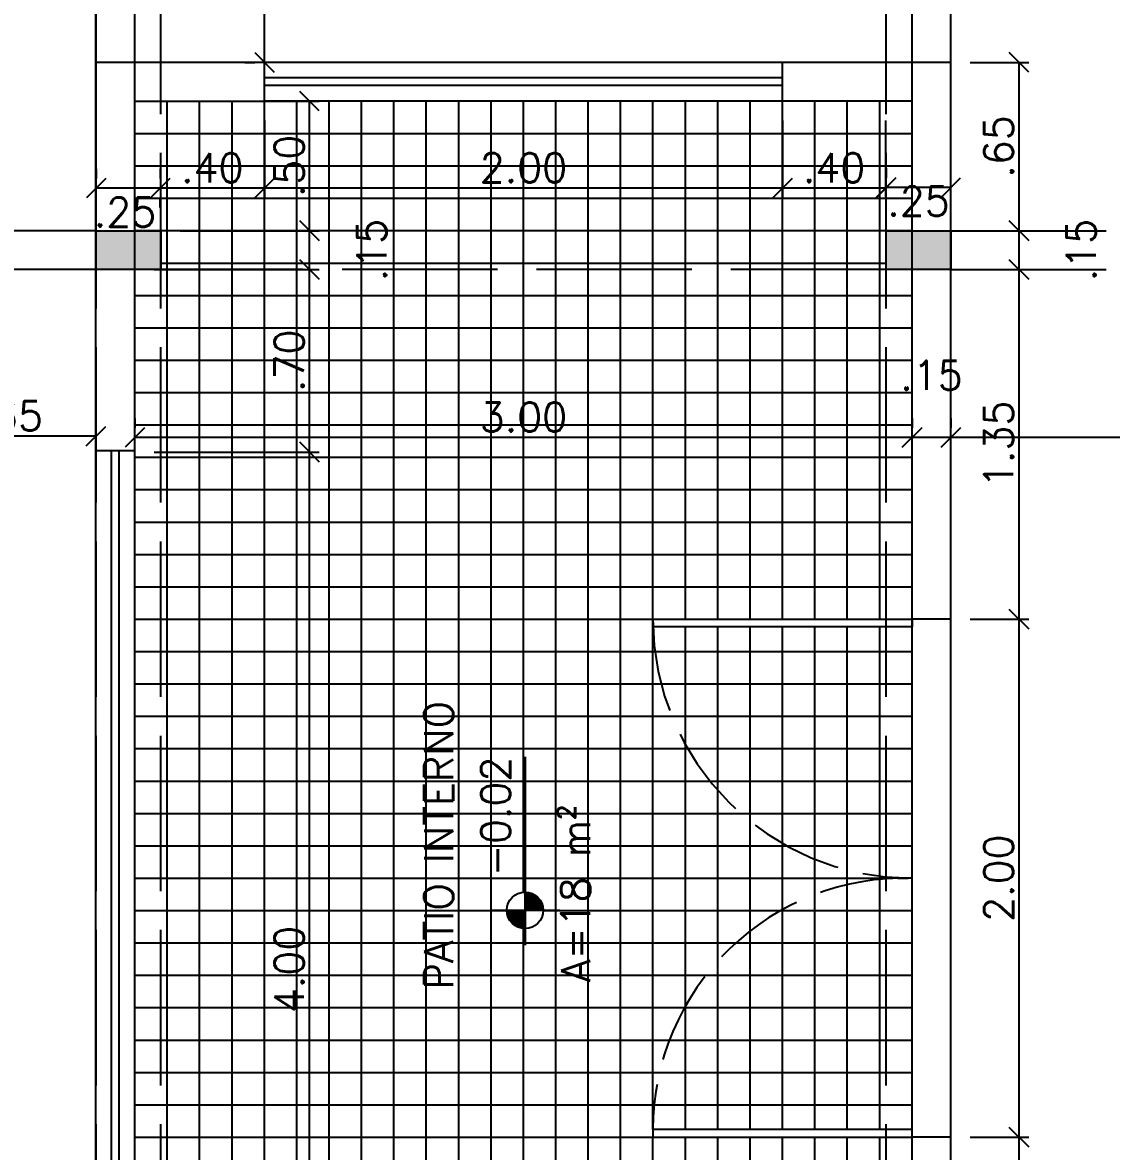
# Model space of a CAD drawing. Header units: inches. Extents: x -2 to 120, y -6 to 26.
# Drawn here: x 56.611 to 60.814, y 5.864 to 10.223 of the extents above; entities that cross this region are included whole.
import ezdxf

# ---------------------------------------------------------------- set-up
doc = ezdxf.new("R2010")
doc.units = ezdxf.units.IN
doc.header["$MEASUREMENT"] = 0
doc.linetypes.add('ACAD_ISO02W100', pattern=[15, 12, -3])
for name, color, linetype in [('Alvenaria', 4, 'Continuous'), ('ARQ-COTAS', 1, 'Continuous'), ('ARQ-NIVEL', 1, 'Continuous'), ('ARQ-TEXTO2', 2, 'Continuous'), ('ARQ-TEXTO3', 3, 'Continuous'), ('Estrutura', 6, 'Continuous'), ('Hachura', 8, 'Continuous'), ('Janela', 3, 'Continuous'), ('Peitoril', 1, 'Continuous'), ('Porta', 3, 'Continuous'), ('Projecao', 1, 'ACAD_ISO02W100'), ('Soleira', 1, 'Continuous')]:
    doc.layers.add(name, color=color, linetype=linetype)
doc.layers.get('0').off()
doc.styles.add('ROMANS', font='romans.shx')
doc.dimstyles.new('1-75', dxfattribs={"dimscale": 0.75, "dimtxt": 0.15, "dimasz": 0.1, "dimexe": 0.05, "dimexo": 0.1, "dimgap": 0.03, "dimtad": 1, "dimzin": 5, "dimdsep": 46, "dimtxsty": 'ROMANS', "dimblk": 'OBLIQUE', "dimcen": 0, "dimclrd": 256, "dimclre": 256, "dimclrt": 2, "dimadec": 0, "dimazin": 0, "dimtfac": 1, "dimtofl": 0, "dimtmove": 2, "dimatfit": 3, "dimfxl": 0.04, "dimtolj": 1, "dimtzin": 1, "dimarcsym": 0})

# ---------------------------------------------------------------- blocks, each defined once
blk = doc.blocks.new('nivel planta')
at = {"layer": 'ARQ-NIVEL', "color": 1}
for p, q in [((-0.7909, 0.174), (-0.7909, -0.1786)), ((-0.8615, 0.0617), (-0.7909, 0.0617)), ((-0.8538, 0.0695), (-0.7909, 0.0695)), ((-0.8439, 0.0773), (-0.7909, 0.0773)), ((-0.8301, 0.0851), (-0.7909, 0.0851)), ((0, 0), (-0.9695, 0)), ((-0.8843, 0.007), (-0.7909, 0.007)), ((-0.8834, 0.0148), (-0.7909, 0.0148)), ((-0.8818, 0.0226), (-0.7909, 0.0226)), ((-0.8795, 0.0304), (-0.7909, 0.0304)), ((-0.8764, 0.0382), (-0.7909, 0.0382)), ((-0.8725, 0.0461), (-0.7909, 0.0461)), ((-0.8676, 0.0539), (-0.7909, 0.0539)), ((-0.7909, -0.0008), (-0.6971, -0.0008)), ((-0.7909, -0.0086), (-0.6975, -0.0086)), ((-0.7909, -0.0164), (-0.6986, -0.0164)), ((-0.7909, -0.0243), (-0.7003, -0.0243)), ((-0.7909, -0.0321), (-0.7028, -0.0321)), ((-0.7909, -0.0399), (-0.706, -0.0399)), ((-0.7909, -0.0477), (-0.7101, -0.0477)), ((-0.7909, -0.0555), (-0.7153, -0.0555)), ((-0.7909, -0.0633), (-0.7217, -0.0633)), ((-0.7909, -0.0711), (-0.7298, -0.0711)), ((-0.7909, -0.0789), (-0.7403, -0.0789)), ((-0.7909, -0.0868), (-0.7553, -0.0868))]:
    blk.add_line(p, q, dxfattribs=at)
blk.add_circle((-0.7909, 0), 0.0937, dxfattribs=at)
blk = doc.blocks.new('_Oblique')
at = {"color": 0, "linetype": 'ByBlock', "lineweight": -2}
blk.add_line((-0.5, -0.5), (0.5, 0.5), dxfattribs=at)
blk = doc.blocks.new('*D723')
at = {"layer": 'ARQ-COTAS', "lineweight": -2, "transparency": 16777216}
for p, q in [((60.1941, 8.6959), (60.1941, 8.6584)), ((64.8941, 8.6959), (64.8941, 8.6584)), ((64.8941, 8.6209), (60.1941, 8.6209))]:
    blk.add_line(p, q, dxfattribs=at)
at = {"layer": 'DEFPOINTS', "color": 0, "transparency": 16777216}
for p in [(60.1941, 8.6209), (60.1941, 8.6209), (64.8941, 8.6209)]:
    blk.add_point(p, dxfattribs=at)
at = {"layer": 'ARQ-COTAS', "lineweight": -2, "transparency": 16777216, "xscale": 0.07500000000000001, "yscale": 0.07500000000000001, "zscale": 0.07500000000000001, "rotation": 180}
blk.add_blockref('_Oblique', (60.1941, 8.6209), dxfattribs=at)
at = {"layer": 'ARQ-COTAS', "lineweight": -2, "transparency": 16777216, "xscale": 0.07500000000000001, "yscale": 0.07500000000000001, "zscale": 0.07500000000000001}
blk.add_blockref('_Oblique', (64.8941, 8.6209), dxfattribs=at)
at = {"layer": 'ARQ-COTAS', "color": 2, "transparency": 16777216, "insert": (62.5441, 8.6997), "char_height": 0.1125, "attachment_point": 5, "style": 'ROMANS'}
blk.add_mtext('\\A1;4.70', dxfattribs=at)
blk = doc.blocks.new('*D756')
at = {"layer": 'ARQ-COTAS', "lineweight": -2, "transparency": 16777216}
for p, q in [((60.0441, 8.6959), (60.0441, 8.6584)), ((60.1941, 8.6959), (60.1941, 8.6584)), ((60.1941, 8.6209), (60.0441, 8.6209))]:
    blk.add_line(p, q, dxfattribs=at)
at = {"layer": 'DEFPOINTS', "color": 0, "transparency": 16777216}
for p in [(60.0441, 8.6209), (60.0441, 8.6209), (60.1941, 8.6209)]:
    blk.add_point(p, dxfattribs=at)
at = {"layer": 'ARQ-COTAS', "lineweight": -2, "transparency": 16777216, "xscale": 0.07500000000000001, "yscale": 0.07500000000000001, "zscale": 0.07500000000000001, "rotation": 180}
blk.add_blockref('_Oblique', (60.0441, 8.6209), dxfattribs=at)
at = {"layer": 'ARQ-COTAS', "lineweight": -2, "transparency": 16777216, "xscale": 0.07500000000000001, "yscale": 0.07500000000000001, "zscale": 0.07500000000000001}
blk.add_blockref('_Oblique', (60.1941, 8.6209), dxfattribs=at)
at = {"layer": 'ARQ-COTAS', "color": 2, "transparency": 16777216, "insert": (60.1191, 8.8609), "char_height": 0.1125, "attachment_point": 5, "style": 'ROMANS'}
blk.add_mtext('\\A1;.15', dxfattribs=at)
blk = doc.blocks.new('*D757')
at = {"layer": 'ARQ-COTAS', "lineweight": -2, "transparency": 16777216}
for p, q in [((57.0441, 8.6959), (57.0441, 8.6584)), ((60.0441, 8.6959), (60.0441, 8.6584)), ((60.0441, 8.6209), (57.0441, 8.6209))]:
    blk.add_line(p, q, dxfattribs=at)
at = {"layer": 'DEFPOINTS', "color": 0, "transparency": 16777216}
for p in [(57.0441, 8.6209), (57.0441, 8.6209), (60.0441, 8.6209)]:
    blk.add_point(p, dxfattribs=at)
at = {"layer": 'ARQ-COTAS', "lineweight": -2, "transparency": 16777216, "xscale": 0.07500000000000001, "yscale": 0.07500000000000001, "zscale": 0.07500000000000001, "rotation": 180}
blk.add_blockref('_Oblique', (57.0441, 8.6209), dxfattribs=at)
at = {"layer": 'ARQ-COTAS', "lineweight": -2, "transparency": 16777216, "xscale": 0.07500000000000001, "yscale": 0.07500000000000001, "zscale": 0.07500000000000001}
blk.add_blockref('_Oblique', (60.0441, 8.6209), dxfattribs=at)
at = {"layer": 'ARQ-COTAS', "color": 2, "transparency": 16777216, "insert": (58.5441, 8.6997), "char_height": 0.1125, "attachment_point": 5, "style": 'ROMANS'}
blk.add_mtext('\\A1;3.00', dxfattribs=at)
blk = doc.blocks.new('*D724')
at = {"layer": 'ARQ-COTAS', "lineweight": -2, "transparency": 16777216}
for p, q in [((56.2441, 8.7006), (56.2441, 8.6631)), ((56.8941, 8.7006), (56.8941, 8.6631)), ((56.8941, 8.6256), (56.2441, 8.6256))]:
    blk.add_line(p, q, dxfattribs=at)
at = {"layer": 'DEFPOINTS', "color": 0, "transparency": 16777216}
for p in [(56.2441, 8.6256), (56.2441, 8.6256), (56.8941, 8.6256)]:
    blk.add_point(p, dxfattribs=at)
at = {"layer": 'ARQ-COTAS', "lineweight": -2, "transparency": 16777216, "xscale": 0.07500000000000001, "yscale": 0.07500000000000001, "zscale": 0.07500000000000001, "rotation": 180}
blk.add_blockref('_Oblique', (56.2441, 8.6256), dxfattribs=at)
at = {"layer": 'ARQ-COTAS', "lineweight": -2, "transparency": 16777216, "xscale": 0.07500000000000001, "yscale": 0.07500000000000001, "zscale": 0.07500000000000001}
blk.add_blockref('_Oblique', (56.8941, 8.6256), dxfattribs=at)
at = {"layer": 'ARQ-COTAS', "color": 2, "transparency": 16777216, "insert": (56.5691, 8.7044), "char_height": 0.1125, "attachment_point": 5, "style": 'ROMANS'}
blk.add_mtext('\\A1;.65', dxfattribs=at)
blk = doc.blocks.new('*D758')
at = {"layer": 'ARQ-COTAS', "lineweight": -2, "transparency": 16777216}
for p, q in [((56.8945, 9.6585), (56.8945, 9.621)), ((57.1416, 9.5835), (56.8945, 9.5835)), ((57.1416, 9.5085), (57.1416, 9.546))]:
    blk.add_line(p, q, dxfattribs=at)
at = {"layer": 'DEFPOINTS', "color": 0, "transparency": 16777216}
for p in [(56.8945, 9.5835), (56.8945, 9.5835), (57.1416, 9.5835)]:
    blk.add_point(p, dxfattribs=at)
at = {"layer": 'ARQ-COTAS', "lineweight": -2, "transparency": 16777216, "xscale": 0.07500000000000001, "yscale": 0.07500000000000001, "zscale": 0.07500000000000001, "rotation": 180}
blk.add_blockref('_Oblique', (56.8945, 9.5835), dxfattribs=at)
at = {"layer": 'ARQ-COTAS', "lineweight": -2, "transparency": 16777216, "xscale": 0.07500000000000001, "yscale": 0.07500000000000001, "zscale": 0.07500000000000001}
blk.add_blockref('_Oblique', (57.1416, 9.5835), dxfattribs=at)
at = {"layer": 'ARQ-COTAS', "color": 2, "transparency": 16777216, "insert": (57.0061, 9.491), "char_height": 0.1125, "attachment_point": 5, "style": 'ROMANS'}
blk.add_mtext('\\A1;.25', dxfattribs=at)
blk = doc.blocks.new('*D759')
at = {"layer": 'ARQ-COTAS', "lineweight": -2, "transparency": 16777216}
for p, q in [((57.5441, 9.8444), (57.5441, 9.546)), ((57.1416, 9.6585), (57.1416, 9.621)), ((57.5441, 9.5835), (57.1416, 9.5835))]:
    blk.add_line(p, q, dxfattribs=at)
at = {"layer": 'DEFPOINTS', "color": 0, "transparency": 16777216}
for p in [(57.5441, 9.9194), (57.1416, 9.5835), (57.1416, 9.5835)]:
    blk.add_point(p, dxfattribs=at)
at = {"layer": 'ARQ-COTAS', "lineweight": -2, "transparency": 16777216, "xscale": 0.07500000000000001, "yscale": 0.07500000000000001, "zscale": 0.07500000000000001, "rotation": 180}
blk.add_blockref('_Oblique', (57.1416, 9.5835), dxfattribs=at)
at = {"layer": 'ARQ-COTAS', "lineweight": -2, "transparency": 16777216, "xscale": 0.07500000000000001, "yscale": 0.07500000000000001, "zscale": 0.07500000000000001}
blk.add_blockref('_Oblique', (57.5441, 9.5835), dxfattribs=at)
at = {"layer": 'ARQ-COTAS', "color": 2, "transparency": 16777216, "insert": (57.3429, 9.6623), "char_height": 0.1125, "attachment_point": 5, "style": 'ROMANS'}
blk.add_mtext('\\A1;.40', dxfattribs=at)
blk = doc.blocks.new('*D760')
at = {"layer": 'ARQ-COTAS', "lineweight": -2, "transparency": 16777216}
for p, q in [((59.5441, 9.8444), (59.5441, 9.546)), ((57.5441, 9.6585), (57.5441, 9.621)), ((59.5441, 9.5835), (57.5441, 9.5835))]:
    blk.add_line(p, q, dxfattribs=at)
at = {"layer": 'DEFPOINTS', "color": 0, "transparency": 16777216}
for p in [(59.5441, 9.9194), (57.5441, 9.5835), (57.5441, 9.5835)]:
    blk.add_point(p, dxfattribs=at)
at = {"layer": 'ARQ-COTAS', "lineweight": -2, "transparency": 16777216, "xscale": 0.07500000000000001, "yscale": 0.07500000000000001, "zscale": 0.07500000000000001, "rotation": 180}
blk.add_blockref('_Oblique', (57.5441, 9.5835), dxfattribs=at)
at = {"layer": 'ARQ-COTAS', "lineweight": -2, "transparency": 16777216, "xscale": 0.07500000000000001, "yscale": 0.07500000000000001, "zscale": 0.07500000000000001}
blk.add_blockref('_Oblique', (59.5441, 9.5835), dxfattribs=at)
at = {"layer": 'ARQ-COTAS', "color": 2, "transparency": 16777216, "insert": (58.5441, 9.6623), "char_height": 0.1125, "attachment_point": 5, "style": 'ROMANS'}
blk.add_mtext('\\A1;2.00', dxfattribs=at)
blk = doc.blocks.new('*D761')
at = {"layer": 'ARQ-COTAS', "lineweight": -2, "transparency": 16777216}
for p, q in [((59.9422, 9.8444), (59.9422, 9.546)), ((59.5441, 9.6122), (59.5441, 9.546)), ((59.9422, 9.5835), (59.5441, 9.5835))]:
    blk.add_line(p, q, dxfattribs=at)
at = {"layer": 'DEFPOINTS', "color": 0, "transparency": 16777216}
for p in [(59.9422, 9.9194), (59.5441, 9.6872), (59.5441, 9.5835)]:
    blk.add_point(p, dxfattribs=at)
at = {"layer": 'ARQ-COTAS', "lineweight": -2, "transparency": 16777216, "xscale": 0.07500000000000001, "yscale": 0.07500000000000001, "zscale": 0.07500000000000001, "rotation": 180}
blk.add_blockref('_Oblique', (59.5441, 9.5835), dxfattribs=at)
at = {"layer": 'ARQ-COTAS', "lineweight": -2, "transparency": 16777216, "xscale": 0.07500000000000001, "yscale": 0.07500000000000001, "zscale": 0.07500000000000001}
blk.add_blockref('_Oblique', (59.9422, 9.5835), dxfattribs=at)
at = {"layer": 'ARQ-COTAS', "color": 2, "transparency": 16777216, "insert": (59.7432, 9.6623), "char_height": 0.1125, "attachment_point": 5, "style": 'ROMANS'}
blk.add_mtext('\\A1;.40', dxfattribs=at)
blk = doc.blocks.new('*D762')
at = {"layer": 'ARQ-COTAS', "lineweight": -2, "transparency": 16777216}
for p, q in [((59.9441, 9.6605), (59.9441, 9.623)), ((60.1941, 9.4944), (60.1941, 9.623)), ((60.1941, 9.5855), (59.9441, 9.5855))]:
    blk.add_line(p, q, dxfattribs=at)
at = {"layer": 'DEFPOINTS', "color": 0, "transparency": 16777216}
for p in [(59.9441, 9.5855), (59.9441, 9.5855), (60.1941, 9.4194)]:
    blk.add_point(p, dxfattribs=at)
at = {"layer": 'ARQ-COTAS', "lineweight": -2, "transparency": 16777216, "xscale": 0.07500000000000001, "yscale": 0.07500000000000001, "zscale": 0.07500000000000001, "rotation": 180}
blk.add_blockref('_Oblique', (59.9441, 9.5855), dxfattribs=at)
at = {"layer": 'ARQ-COTAS', "lineweight": -2, "transparency": 16777216, "xscale": 0.07500000000000001, "yscale": 0.07500000000000001, "zscale": 0.07500000000000001}
blk.add_blockref('_Oblique', (60.1941, 9.5855), dxfattribs=at)
at = {"layer": 'ARQ-COTAS', "color": 2, "transparency": 16777216, "insert": (60.0691, 9.5333), "char_height": 0.1125, "attachment_point": 5, "style": 'ROMANS'}
blk.add_mtext('\\A1;.25', dxfattribs=at)
blk = doc.blocks.new('*D743')
at = {"layer": 'ARQ-COTAS', "lineweight": -2, "transparency": 16777216}
for p, q in [((57.4691, 10.7194), (57.5066, 10.7194)), ((57.5441, 10.0694), (57.5441, 10.7194)), ((57.4691, 10.0694), (57.5066, 10.0694))]:
    blk.add_line(p, q, dxfattribs=at)
at = {"layer": 'DEFPOINTS', "color": 0, "transparency": 16777216}
for p in [(57.5441, 10.7194), (57.5441, 10.7194), (57.5441, 10.0694)]:
    blk.add_point(p, dxfattribs=at)
at = {"layer": 'ARQ-COTAS', "lineweight": -2, "transparency": 16777216, "xscale": 0.07500000000000001, "yscale": 0.07500000000000001, "zscale": 0.07500000000000001}
for p, rotation in [((57.5441, 10.7194), 90), ((57.5441, 10.0694), 270)]:
    blk.add_blockref('_Oblique', p, dxfattribs=dict(at, rotation=rotation))
at = {"layer": 'ARQ-COTAS', "color": 2, "transparency": 16777216, "insert": (57.4654, 10.3944), "char_height": 0.1125, "attachment_point": 5, "rotation": 90, "style": 'ROMANS'}
blk.add_mtext('\\A1;.65', dxfattribs=at)
blk = doc.blocks.new('*D745')
at = {"layer": 'ARQ-COTAS', "lineweight": -2, "transparency": 16777216}
for p, q in [((60.2691, 10.0694), (60.4947, 10.0694)), ((60.4572, 9.4194), (60.4572, 10.0694)), ((60.2691, 9.4194), (60.4947, 9.4194))]:
    blk.add_line(p, q, dxfattribs=at)
at = {"layer": 'DEFPOINTS', "color": 0, "transparency": 16777216}
for p in [(60.1941, 10.0694), (60.4572, 10.0694), (60.1941, 9.4194)]:
    blk.add_point(p, dxfattribs=at)
at = {"layer": 'ARQ-COTAS', "lineweight": -2, "transparency": 16777216, "xscale": 0.07500000000000001, "yscale": 0.07500000000000001, "zscale": 0.07500000000000001}
for p, rotation in [((60.4572, 10.0694), 90), ((60.4572, 9.4194), 270)]:
    blk.add_blockref('_Oblique', p, dxfattribs=dict(at, rotation=rotation))
at = {"layer": 'ARQ-COTAS', "color": 2, "transparency": 16777216, "insert": (60.3784, 9.7444), "char_height": 0.1125, "attachment_point": 5, "rotation": 90, "style": 'ROMANS'}
blk.add_mtext('\\A1;.65', dxfattribs=at)
blk = doc.blocks.new('*D746')
at = {"layer": 'ARQ-COTAS', "lineweight": -2, "transparency": 16777216}
for p, q in [((60.2691, 9.4194), (60.4947, 9.4194)), ((60.4572, 9.2694), (60.4572, 9.4194)), ((60.2691, 9.2694), (60.4947, 9.2694))]:
    blk.add_line(p, q, dxfattribs=at)
at = {"layer": 'DEFPOINTS', "color": 0, "transparency": 16777216}
for p in [(60.1941, 9.4194), (60.4572, 9.4194), (60.1941, 9.2694)]:
    blk.add_point(p, dxfattribs=at)
at = {"layer": 'ARQ-COTAS', "lineweight": -2, "transparency": 16777216, "xscale": 0.07500000000000001, "yscale": 0.07500000000000001, "zscale": 0.07500000000000001}
for p, rotation in [((60.4572, 9.4194), 90), ((60.4572, 9.2694), 270)]:
    blk.add_blockref('_Oblique', p, dxfattribs=dict(at, rotation=rotation))
at = {"layer": 'ARQ-COTAS', "color": 2, "transparency": 16777216, "insert": (60.6972, 9.3444), "char_height": 0.1125, "attachment_point": 5, "rotation": 90, "style": 'ROMANS'}
blk.add_mtext('\\A1;.15', dxfattribs=at)
blk = doc.blocks.new('*D747')
at = {"layer": 'ARQ-COTAS', "lineweight": -2, "transparency": 16777216}
for p, q in [((60.2691, 9.2694), (60.4947, 9.2694)), ((60.4572, 7.9194), (60.4572, 9.2694)), ((60.2691, 7.9194), (60.4947, 7.9194))]:
    blk.add_line(p, q, dxfattribs=at)
at = {"layer": 'DEFPOINTS', "color": 0, "transparency": 16777216}
for p in [(60.1941, 9.2694), (60.4572, 9.2694), (60.1941, 7.9194)]:
    blk.add_point(p, dxfattribs=at)
at = {"layer": 'ARQ-COTAS', "lineweight": -2, "transparency": 16777216, "xscale": 0.07500000000000001, "yscale": 0.07500000000000001, "zscale": 0.07500000000000001}
for p, rotation in [((60.4572, 9.2694), 90), ((60.4572, 7.9194), 270)]:
    blk.add_blockref('_Oblique', p, dxfattribs=dict(at, rotation=rotation))
at = {"layer": 'ARQ-COTAS', "color": 2, "transparency": 16777216, "insert": (60.3784, 8.5944), "char_height": 0.1125, "attachment_point": 5, "rotation": 90, "style": 'ROMANS'}
blk.add_mtext('\\A1;1.35', dxfattribs=at)
blk = doc.blocks.new('*D748')
at = {"layer": 'ARQ-COTAS', "lineweight": -2, "transparency": 16777216}
for p, q in [((60.2691, 7.9194), (60.4947, 7.9194)), ((60.4572, 5.9194), (60.4572, 7.9194)), ((60.2691, 5.9194), (60.4947, 5.9194))]:
    blk.add_line(p, q, dxfattribs=at)
at = {"layer": 'DEFPOINTS', "color": 0, "transparency": 16777216}
for p in [(60.1941, 7.9194), (60.4572, 7.9194), (60.1941, 5.9194)]:
    blk.add_point(p, dxfattribs=at)
at = {"layer": 'ARQ-COTAS', "lineweight": -2, "transparency": 16777216, "xscale": 0.07500000000000001, "yscale": 0.07500000000000001, "zscale": 0.07500000000000001}
for p, rotation in [((60.4572, 7.9194), 90), ((60.4572, 5.9194), 270)]:
    blk.add_blockref('_Oblique', p, dxfattribs=dict(at, rotation=rotation))
at = {"layer": 'ARQ-COTAS', "color": 2, "transparency": 16777216, "insert": (60.3784, 6.9194), "char_height": 0.1125, "attachment_point": 5, "rotation": 90, "style": 'ROMANS'}
blk.add_mtext('\\A1;2.00', dxfattribs=at)
blk = doc.blocks.new('*D749')
at = {"layer": 'ARQ-COTAS', "lineweight": -2, "transparency": 16777216}
for p, q in [((60.2691, 5.9194), (60.4947, 5.9194)), ((60.4572, 3.9194), (60.4572, 5.9194)), ((60.2691, 3.9194), (60.4947, 3.9194))]:
    blk.add_line(p, q, dxfattribs=at)
at = {"layer": 'DEFPOINTS', "color": 0, "transparency": 16777216}
for p in [(60.1941, 5.9194), (60.4572, 5.9194), (60.1941, 3.9194)]:
    blk.add_point(p, dxfattribs=at)
at = {"layer": 'ARQ-COTAS', "lineweight": -2, "transparency": 16777216, "xscale": 0.07500000000000001, "yscale": 0.07500000000000001, "zscale": 0.07500000000000001}
for p, rotation in [((60.4572, 5.9194), 90), ((60.4572, 3.9194), 270)]:
    blk.add_blockref('_Oblique', p, dxfattribs=dict(at, rotation=rotation))
at = {"layer": 'ARQ-COTAS', "color": 2, "transparency": 16777216, "insert": (60.3784, 4.9194), "char_height": 0.1125, "attachment_point": 5, "rotation": 90, "style": 'ROMANS'}
blk.add_mtext('\\A1;2.00', dxfattribs=at)
blk = doc.blocks.new('*D782')
at = {"layer": 'ARQ-COTAS', "lineweight": -2, "transparency": 16777216}
for p, q in [((57.1191, 8.5647), (57.7562, 8.5647)), ((57.7187, 4.5694), (57.7187, 8.5647)), ((57.1191, 4.5694), (57.7562, 4.5694))]:
    blk.add_line(p, q, dxfattribs=at)
at = {"layer": 'DEFPOINTS', "color": 0, "transparency": 16777216}
for p in [(57.0441, 8.5647), (57.7187, 8.5647), (57.0441, 4.5694)]:
    blk.add_point(p, dxfattribs=at)
at = {"layer": 'ARQ-COTAS', "lineweight": -2, "transparency": 16777216, "xscale": 0.07500000000000001, "yscale": 0.07500000000000001, "zscale": 0.07500000000000001}
for p, rotation in [((57.7187, 8.5647), 90), ((57.7187, 4.5694), 270)]:
    blk.add_blockref('_Oblique', p, dxfattribs=dict(at, rotation=rotation))
at = {"layer": 'ARQ-COTAS', "color": 2, "transparency": 16777216, "insert": (57.6399, 6.567), "char_height": 0.1125, "attachment_point": 5, "rotation": 90, "style": 'ROMANS'}
blk.add_mtext('\\A1;4.00', dxfattribs=at)
blk = doc.blocks.new('*D784')
at = {"layer": 'ARQ-COTAS', "lineweight": -2, "transparency": 16777216}
for p, q in [((57.1191, 9.2694), (57.7562, 9.2694)), ((57.7187, 8.5647), (57.7187, 9.2694)), ((57.2193, 8.5647), (57.7562, 8.5647))]:
    blk.add_line(p, q, dxfattribs=at)
at = {"layer": 'DEFPOINTS', "color": 0, "transparency": 16777216}
for p in [(57.0441, 9.2694), (57.7187, 9.2694), (57.1443, 8.5647)]:
    blk.add_point(p, dxfattribs=at)
at = {"layer": 'ARQ-COTAS', "lineweight": -2, "transparency": 16777216, "xscale": 0.07500000000000001, "yscale": 0.07500000000000001, "zscale": 0.07500000000000001}
for p, rotation in [((57.7187, 9.2694), 90), ((57.7187, 8.5647), 270)]:
    blk.add_blockref('_Oblique', p, dxfattribs=dict(at, rotation=rotation))
at = {"layer": 'ARQ-COTAS', "color": 2, "transparency": 16777216, "insert": (57.6399, 8.917), "char_height": 0.1125, "attachment_point": 5, "rotation": 90, "style": 'ROMANS'}
blk.add_mtext('\\A1;.70', dxfattribs=at)
blk = doc.blocks.new('*D785')
at = {"layer": 'ARQ-COTAS', "lineweight": -2, "transparency": 16777216}
for p, q in [((57.2191, 9.4194), (57.7562, 9.4194)), ((57.7187, 9.2694), (57.7187, 9.4194)), ((57.2193, 9.2694), (57.7562, 9.2694))]:
    blk.add_line(p, q, dxfattribs=at)
at = {"layer": 'DEFPOINTS', "color": 0, "transparency": 16777216}
for p in [(57.1441, 9.4194), (57.7187, 9.4194), (57.1443, 9.2694)]:
    blk.add_point(p, dxfattribs=at)
at = {"layer": 'ARQ-COTAS', "lineweight": -2, "transparency": 16777216, "xscale": 0.07500000000000001, "yscale": 0.07500000000000001, "zscale": 0.07500000000000001}
for p, rotation in [((57.7187, 9.4194), 90), ((57.7187, 9.2694), 270)]:
    blk.add_blockref('_Oblique', p, dxfattribs=dict(at, rotation=rotation))
at = {"layer": 'ARQ-COTAS', "color": 2, "transparency": 16777216, "insert": (57.9587, 9.3444), "char_height": 0.1125, "attachment_point": 5, "rotation": 90, "style": 'ROMANS'}
blk.add_mtext('\\A1;.15', dxfattribs=at)
blk = doc.blocks.new('*D786')
at = {"layer": 'ARQ-COTAS', "lineweight": -2, "transparency": 16777216}
for p, q in [((57.1191, 9.9194), (57.7562, 9.9194)), ((57.7187, 9.4194), (57.7187, 9.9194)), ((57.2193, 9.4194), (57.7562, 9.4194))]:
    blk.add_line(p, q, dxfattribs=at)
at = {"layer": 'DEFPOINTS', "color": 0, "transparency": 16777216}
for p in [(57.0441, 9.9194), (57.7187, 9.9194), (57.1443, 9.4194)]:
    blk.add_point(p, dxfattribs=at)
at = {"layer": 'ARQ-COTAS', "lineweight": -2, "transparency": 16777216, "xscale": 0.07500000000000001, "yscale": 0.07500000000000001, "zscale": 0.07500000000000001}
for p, rotation in [((57.7187, 9.9194), 90), ((57.7187, 9.4194), 270)]:
    blk.add_blockref('_Oblique', p, dxfattribs=dict(at, rotation=rotation))
at = {"layer": 'ARQ-COTAS', "color": 2, "transparency": 16777216, "insert": (57.6399, 9.6694), "char_height": 0.1125, "attachment_point": 5, "rotation": 90, "style": 'ROMANS'}
blk.add_mtext('\\A1;.50', dxfattribs=at)

msp = doc.modelspace()

# ---------------------------------------------------------------- hatches: boundary and pattern name
at = {"layer": 'Hachura', "ltscale": 0.03}
h = msp.add_hatch(dxfattribs=at)
h.set_pattern_fill('NET', color=256, angle=90)
h.set_pattern_definition([(90, (65.04415, -1.5806), (-0.125, 8e-18), []), (180, (65.04415, -1.5806), (-2e-17, -0.125), [])])
h.paths.add_polyline_path([(61.1941, 2.9694), (60.1941, 2.9694), (60.1941, -1.3652), (61.7894, 0.2794), (63.1819, 1.715), (64.3987, 2.9694)])
h.paths.add_polyline_path([(61.6006, 1.3626), (61.6006, 1.4327), (61.5947, 1.4327), (61.5947, 1.3633), (61.6006, 1.3626, -1.008789), (61.6123, 1.5027), (61.6123, 1.4327), (61.6182, 1.4327), (61.6182, 1.502), (61.6123, 1.5027, -0.991288)], flags=16)
h.paths.add_polyline_path([(61.6592, 1.4327), (61.6592, 1.4785), (61.6533, 1.4846), (61.6533, 1.4327)], flags=0)
h.paths.add_polyline_path([(61.665, 1.4327), (61.6709, 1.4327), (61.6709, 1.4594), (61.665, 1.4707)], flags=0)
h.paths.add_polyline_path([(61.6358, 1.4327), (61.6358, 1.4964), (61.6299, 1.4988), (61.6299, 1.4327)], flags=0)
h.paths.add_polyline_path([(54.1941, 1.4194), (53.1941, 1.4194), (52.2441, 1.4194), (52.2441, -1.3806), (56.5441, -1.3806), (56.5441, -1.3306), (56.5441, -0.6306), (56.5441, 1.4194)])
h.paths.add_polyline_path([(54.1014, -0.117), (54.1014, -0.0469), (54.0955, -0.0469), (54.0955, -0.1163), (54.1014, -0.117, -1.008789), (54.1131, 0.0231), (54.1131, -0.0469), (54.119, -0.0469), (54.119, 0.0223), (54.1131, 0.0231, -0.991288)], flags=16)
h.paths.add_polyline_path([(54.1658, -0.009), (54.1658, -0.0469), (54.1717, -0.0469), (54.1717, -0.0202)], flags=0)
h.paths.add_polyline_path([(54.1483, -0.0469), (54.1483, 0.0098), (54.1424, 0.0137), (54.1424, -0.0469)], flags=0)
h.paths.add_polyline_path([(54.1541, -0.0469), (54.16, -0.0469), (54.16, -0.0011), (54.1541, 0.005)], flags=0)
h.paths.add_polyline_path([(54.1307, -0.0469), (54.1307, 0.0192), (54.1248, 0.021), (54.1248, -0.0469)], flags=0)
h.paths.add_polyline_path([(52.2441, 13.2194), (52.2441, 13.1694), (52.2441, 9.6194), (53.4941, 10.8694), (53.7041, 10.8694), (54.4041, 10.8694), (56.8941, 10.8694), (56.8941, 13.2294)])
h.paths.add_polyline_path([(52.2441, -1.3806), (52.2441, -1.5806), (56.5441, -1.5806), (56.5441, -1.3806)])
h.paths.add_polyline_path([(52.0441, 1.4194), (52.0441, -1.3306), (52.2441, -1.3306), (52.2441, 1.4194)])
h.paths.add_polyline_path([(52.0441, 13.1694), (52.0441, 9.4194), (52.2441, 9.6194), (52.2441, 13.1694)])
h.paths.add_polyline_path([(52.2441, 13.4194), (52.2441, 13.2194), (56.8941, 13.2294), (56.8941, 13.4294)])
h.paths.add_polyline_path([(57.1445, 9.2694), (57.1443, 3.9194), (57.5441, 3.9194), (59.5441, 3.9194), (59.9441, 3.9194), (59.9441, 5.9194), (59.0441, 5.9194), (59.0441, 5.9494, -0.393089), (59.9441, 6.9173), (59.9441, 6.9244, -0.376581), (59.0446, 7.8894), (59.0441, 7.8894), (59.0441, 7.9194), (59.9441, 7.9194), (59.9441, 9.2694)])
h.paths.add_polyline_path([(58.5569, 6.8653), (58.5569, 6.7952), (58.5627, 6.7952), (58.5627, 6.8645), (58.5569, 6.8653, -0.991288), (58.5451, 6.7251), (58.5451, 6.7952), (58.5393, 6.7952), (58.5393, 6.7258), (58.5451, 6.7251, -1.008789)], flags=16)
h.paths.add_polyline_path([(59.0441, 5.9494), (59.9441, 5.9494), (59.9441, 6.9173, 0.393089)], flags=17)
h.paths.add_polyline_path([(59.0446, 7.8894, 0.376581), (59.9441, 6.9244), (59.9441, 7.8894)], flags=17)
h.paths.add_polyline_path([(59.9441, 7.8894), (59.9441, 6.9244, 0.017544), (60.0142, 6.9198, -0.007728), (60.0441, 6.9194), (60.0441, 7.8894)])
h.paths.add_polyline_path([(59.9441, 6.9173), (59.9441, 5.9494), (60.0441, 5.9494), (60.0441, 6.9194, -0.0075), (60.0142, 6.9198, 0.018053)])
h.paths.add_polyline_path([(59.9441, 5.9194), (59.9441, 3.9194), (60.0441, 3.9194), (60.0441, 5.9194)])
h.paths.add_polyline_path([(59.9441, 9.2694), (59.9441, 7.9194), (60.0441, 7.9194), (60.0441, 9.2694)])
h.paths.add_polyline_path([(57.0441, 9.2694), (57.0441, 8.5694), (57.0441, 4.5694), (57.0441, 3.9194), (57.1443, 3.9194), (57.1445, 9.2694)])
h.paths.add_polyline_path([(57.1445, 9.4194), (57.1445, 9.2694), (59.9441, 9.2694), (59.9441, 9.4194)])
h.paths.add_polyline_path([(57.5441, 9.9194), (57.1445, 9.9194), (57.1445, 9.4194), (59.9441, 9.4194), (59.9441, 9.9194), (59.5441, 9.9194)])
h.paths.add_polyline_path([(57.0441, 9.9194), (57.0441, 9.4194), (57.1445, 9.4194), (57.1445, 9.9194)])
h.paths.add_polyline_path([(59.9441, 9.9194), (59.9441, 9.4194), (60.0441, 9.4194), (60.0441, 9.9194)])
h.paths.add_polyline_path([(61.5769, 1.5213), (61.5769, 2.0543), (61.4081, 2.0543), (61.4081, 1.5213)], flags=24)
h.paths.add_polyline_path([(61.3992, 1.2848), (61.3992, 2.0321), (61.2304, 2.0321), (61.2304, 1.2848)], flags=24)
h.paths.add_polyline_path([(53.8857, 1.2506), (53.5026, 1.2506), (53.5026, 1.0818), (53.8857, 1.0818)], flags=24)
h.paths.add_polyline_path([(52.8857, 1.2506), (52.5026, 1.2506), (52.5026, 1.0818), (52.8857, 1.0818)], flags=24)
h.paths.add_polyline_path([(56.3848, 0.1948), (56.3848, 0.594), (56.2161, 0.594), (56.2161, 0.1948)], flags=24)
h.paths.add_polyline_path([(55.4125, 1.2018), (55.1258, 1.2018), (55.1258, 1.0331), (55.4125, 1.0331)], flags=24)
h.paths.add_polyline_path([(54.8857, 1.2506), (54.5026, 1.2506), (54.5026, 1.0818), (54.8857, 1.0818)], flags=24)
h.paths.add_polyline_path([(56.1357, 1.2506), (55.7526, 1.2506), (55.7526, 1.0818), (56.1357, 1.0818)], flags=24)
h.paths.add_polyline_path([(56.3848, -1.1239), (56.3848, -0.8373), (56.2161, -0.8373), (56.2161, -1.1239)], flags=24)
h.paths.add_polyline_path([(56.3361, -1.5989), (56.3361, -1.3123), (56.1673, -1.3123), (56.1673, -1.5989)], flags=9)
h.paths.add_polyline_path([(54.0776, 0.0416), (54.0776, 0.5747), (53.9089, 0.5747), (53.9089, 0.0416)], flags=24)
h.paths.add_polyline_path([(53.8166, -0.166), (53.8166, 0.6081), (53.6479, 0.6081), (53.6479, -0.166)], flags=24)
h.paths.add_polyline_path([(55.846, 11.0527), (55.4523, 11.0527), (55.4523, 10.8839), (55.846, 10.8839)], flags=24)
h.paths.add_polyline_path([(54.1975, 11.0527), (53.9108, 11.0527), (53.9108, 10.8839), (54.1975, 10.8839)], flags=24)
h.paths.add_polyline_path([(53.7264, 11.0378), (53.4719, 11.0378), (53.4719, 10.869), (53.7264, 10.869)], flags=24)
h.paths.add_polyline_path([(56.4798, 11.8493), (56.4798, 12.2484), (56.311, 12.2484), (56.311, 11.8493)], flags=24)
h.paths.add_polyline_path([(56.4351, 13.1852), (56.4351, 13.4718), (56.2664, 13.4718), (56.2664, 13.1852)], flags=9)
h.paths.add_polyline_path([(55.0088, 11.7433), (55.0088, 12.5174), (54.8401, 12.5174), (54.8401, 11.7433)], flags=24)
h.paths.add_polyline_path([(52.2625, 1.2018), (51.9758, 1.2018), (51.9758, 1.0331), (52.2625, 1.0331)], flags=9)
h.paths.add_polyline_path([(58.7437, 8.6266), (58.3446, 8.6266), (58.3446, 8.4578), (58.7437, 8.4578)], flags=24)
h.paths.add_polyline_path([(58.7437, 4.2473), (58.3446, 4.2473), (58.3446, 4.0786), (58.7437, 4.0786)], flags=24)
h.paths.add_polyline_path([(57.4875, 4.2473), (57.2008, 4.2473), (57.2008, 4.0786), (57.4875, 4.0786)], flags=24)
h.paths.add_polyline_path([(59.8875, 4.2473), (59.6008, 4.2473), (59.6008, 4.0786), (59.8875, 4.0786)], flags=24)
h.paths.add_polyline_path([(57.7243, 6.3675), (57.7243, 6.7666), (57.5555, 6.7666), (57.5555, 6.3675)], flags=24)
h.paths.add_polyline_path([(57.7243, 4.1011), (57.7243, 4.3877), (57.5555, 4.3877), (57.5555, 4.1011)], flags=24)
h.paths.add_polyline_path([(57.7243, 8.7737), (57.7243, 9.0603), (57.5555, 9.0603), (57.5555, 8.7737)], flags=24)
h.paths.add_polyline_path([(58.043, 9.2011), (58.043, 9.4877), (57.8743, 9.4877), (57.8743, 9.2011)], flags=9)
h.paths.add_polyline_path([(58.5214, 6.8838), (58.5214, 7.4168), (58.3527, 7.4168), (58.3527, 6.8838)], flags=24)
h.paths.add_polyline_path([(58.3016, 6.4053), (58.3016, 7.6883), (58.1328, 7.6883), (58.1328, 6.4053)], flags=24)
h.paths.add_polyline_path([(60.2125, 4.2376), (59.9258, 4.2376), (59.9258, 4.0689), (60.2125, 4.0689)], flags=9)
h.paths.add_polyline_path([(60.2625, 8.4653), (59.9758, 8.4653), (59.9758, 8.2966), (60.2625, 8.2966)], flags=9)
h.paths.add_polyline_path([(57.1625, 4.2217), (56.8758, 4.2217), (56.8758, 4.0529), (57.1625, 4.0529)], flags=9)
h.paths.add_polyline_path([(57.4862, 9.5892), (57.1996, 9.5892), (57.1996, 9.4204), (57.4862, 9.4204)], flags=24)
h.paths.add_polyline_path([(58.7437, 9.5892), (58.3446, 9.5892), (58.3446, 9.4204), (58.7437, 9.4204)], flags=24)
h.paths.add_polyline_path([(59.8865, 9.5892), (59.5999, 9.5892), (59.5999, 9.4204), (59.8865, 9.4204)], flags=24)
h.paths.add_polyline_path([(57.7243, 9.5261), (57.7243, 9.8127), (57.5555, 9.8127), (57.5555, 9.5261)], flags=24)
h.paths.add_polyline_path([(57.1494, 9.5754), (56.8628, 9.5754), (56.8628, 9.4066), (57.1494, 9.4066)], flags=9)
h.paths.add_polyline_path([(60.2125, 9.6177), (59.9258, 9.6177), (59.9258, 9.4489), (60.2125, 9.4489)], flags=9)
h = msp.add_hatch(dxfattribs=at)
h.set_pattern_fill('AR-CONC', color=256, scale=0.01, angle=90)
h.set_pattern_definition([(140, (65.04415, -1.5806), (0.00627521, 0.07172602), [0.0075, -0.0825]), (85, (65.04415, -1.5806), (-0.0752192, -0.01387513), [0.006, -0.066]), (190.45144, (65.04467, -1.574625), (-0.068944, 0.05785088), [0.00637402, -0.0701142]), (136.1842, (65.02415, -1.5806), (0.01655193, 0.10672413), [0.01125, -0.12375]), (186.63564, (65.02553, -1.57171), (-0.09741186, 0.0934662), [0.00956103, -0.1051714]), (81.18416, (65.02415, -1.5806), (-0.09741186, 0.0934662), [0.009, -0.099]), (111, (65.02915, -1.5706), (0.04026189, 0.0596907), [0.0075, -0.0825]), (56, (65.02915, -1.5706), (-0.072515, 0.02433153), [0.006, -0.066]), (161.45144, (65.0325, -1.56563), (-0.03225312, 0.08402224), [0.00637402, -0.0701142]), (127.5, (65.044147, -1.580602), (-0.033289385, 0.001215986), [0, -0.0652, 0, -0.067, 0, -0.06625]), (97.5, (65.044147, -1.580602), (-0.03944117, 0.026306954), [0, -0.0382, 0, -0.0637, 0, -0.02525]), (57.5, (65.044147, -1.602902), (0.002255487, 0.053382244), [0, -0.025, 0, -0.078, 0, -0.1035]), (47.5, (65.044147, -1.6129), (-0.0100105, 0.05831862), [0, -0.0325, 0, -0.0518, 0, -0.0735])])
h.paths.add_polyline_path([(59.9441, -1.3806), (59.9441, -1.5806), (60.1941, -1.5806), (60.1941, -1.3806)])
h.paths.add_polyline_path([(57.1441, -1.5806), (57.1441, -1.3806), (56.8941, -1.3806), (56.8941, -1.5806)])
h.paths.add_polyline_path([(56.8943, 3.9194), (56.8943, 3.7694), (57.1441, 3.7694), (57.1441, 3.9194)])
h.paths.add_polyline_path([(59.9441, 3.9194), (59.9441, 3.7694), (60.1941, 3.7694), (60.1941, 3.9194)])
h.paths.add_polyline_path([(59.9441, 9.4194), (59.9441, 9.2694), (60.1941, 9.2694), (60.1941, 9.4194)])
h.paths.add_polyline_path([(56.8945, 9.4194), (56.8945, 9.2694), (57.1441, 9.2694), (57.1441, 9.4194)])
h.paths.add_polyline_path([(52.2441, -1.3306), (52.0441, -1.3306), (52.0441, -1.5806), (52.2441, -1.5806)])
h.paths.add_polyline_path([(52.0441, 3.9694), (52.0441, 3.7194), (52.2441, 3.7194), (52.2441, 3.9694)])
h.paths.add_polyline_path([(52.0441, 9.1694), (52.2441, 9.1694), (52.2441, 9.4194), (52.0441, 9.4194)])
h.paths.add_polyline_path([(52.0441, 13.1694), (52.2441, 13.1694), (52.2441, 13.4194), (52.0441, 13.4194)])
h.paths.add_polyline_path([(59.9441, 13.2294), (60.1941, 13.2294), (60.1941, 13.4294), (59.9441, 13.4294)])
h.paths.add_polyline_path([(64.8441, 13.4294), (64.8441, 13.1794), (65.0441, 13.1794), (65.0441, 13.4294)])
h.paths.add_polyline_path([(64.8441, 9.4794), (64.8441, 9.2294), (65.0441, 9.2294), (65.0441, 9.4794)])
h.paths.add_polyline_path([(64.8441, 3.9694), (64.8441, 3.7194), (65.0441, 3.7194), (65.0441, 3.9694)])
h.paths.add_polyline_path([(64.8441, -1.3306), (64.8441, -1.5806), (65.0441, -1.5806), (65.0441, -1.3306)])
h.paths.add_polyline_path([(58.5214, 12.0944), (58.5214, 12.6274), (58.3527, 12.6274), (58.3527, 12.0944)], flags=9)
h.paths.add_polyline_path([(58.3565, 11.9418), (58.3565, 12.5231), (58.1877, 12.5231), (58.1877, 11.9418)], flags=9)

# ---------------------------------------------------------------- linework, layer by layer
at = {"layer": 'Alvenaria', "ltscale": 0.03}
for p, q in [((56.8941, 6.5694), (56.8941, 14.4194)), ((57.0441, 6.5694), (57.0441, 14.4194)), ((60.0441, 7.4278), (60.0441, 14.4194)), ((60.1941, 7.6091), (60.1941, 14.4194))]:
    msp.add_line(p, q, dxfattribs=at)
at = {"layer": 'Alvenaria'}
for p, q in [((57.5441, 10.0694), (56.8941, 10.0694)), ((56.8941, 10.0694), (56.8941, 9.4194)), ((57.5441, 9.9194), (57.5441, 10.0694)), ((60.1941, 10.0694), (59.5441, 10.0694)), ((59.5441, 9.9194), (59.5441, 10.0694)), ((60.1941, 9.4194), (60.1941, 10.0694)), ((57.0441, 9.4194), (57.0441, 9.9194)), ((57.0441, 9.9194), (57.5441, 9.9194)), ((60.0441, 9.9194), (59.5441, 9.9194)), ((60.0441, 9.4194), (60.0441, 9.9194)), ((56.8941, 8.5694), (56.8941, 9.2694)), ((57.0441, 8.5694), (57.0441, 9.2694)), ((60.0441, 7.9194), (60.0441, 9.2694)), ((60.1941, 7.9194), (60.1941, 9.2694)), ((57.0441, 8.5694), (56.8941, 8.5694)), ((60.1941, 7.9194), (60.0441, 7.9194)), ((60.0441, 3.9194), (60.0441, 5.9194)), ((60.1941, 5.9194), (60.0441, 5.9194)), ((60.1941, 3.9194), (60.1941, 5.9194))]:
    msp.add_line(p, q, dxfattribs=at)
at = {"layer": 'Estrutura'}
for p, q in [((56.8941, 9.4194), (57.1441, 9.4194)), ((56.8941, 9.2694), (56.8941, 9.4194)), ((57.1441, 9.4194), (57.1441, 9.2694)), ((59.9441, 9.2694), (59.9441, 9.4194)), ((59.9441, 9.4194), (60.1941, 9.4194)), ((60.1941, 9.4194), (60.1941, 9.2694)), ((57.1441, 9.2694), (56.8941, 9.2694)), ((60.1941, 9.2694), (59.9441, 9.2694))]:
    msp.add_line(p, q, dxfattribs=at)
at = {"layer": 'Janela'}
for p, q in [((59.5441, 10.0094), (57.5441, 10.0094)), ((59.5441, 9.9794), (57.5441, 9.9794)), ((56.9541, 4.5694), (56.9541, 8.5694)), ((56.9841, 4.5694), (56.9841, 8.5694))]:
    msp.add_line(p, q, dxfattribs=at)
at = {"layer": 'Peitoril'}
for p, q in [((59.5441, 10.0694), (57.5441, 10.0694)), ((59.5441, 9.9194), (57.5441, 9.9194)), ((56.8941, 4.5694), (56.8941, 8.5694)), ((57.0441, 4.5694), (57.0441, 8.5694))]:
    msp.add_line(p, q, dxfattribs=at)
at = {"layer": 'Porta', "ltscale": 0.05}
for points in [[(60.0441, 7.9194), (60.0441, 7.8894), (59.0441, 7.8894), (59.0441, 7.9194)], [(60.0441, 5.9194), (60.0441, 5.9494), (59.0441, 5.9494), (59.0441, 5.9194)]]:
    msp.add_lwpolyline(points, close=True, dxfattribs=at)
at = {"layer": 'Projecao', "ltscale": 0.05}
for p, q in [((56.8941, -1.3806), (56.8946, 13.2294)), ((57.1441, -1.3806), (57.1446, 13.2294)), ((59.9441, -1.3806), (59.9441, 13.2294)), ((60.1941, -1.3806), (60.1941, 13.2294)), ((56.8941, 9.4194), (52.2593, 9.4194)), ((59.9441, 9.4194), (57.1441, 9.4194)), ((60.1941, 9.4194), (64.8441, 9.4194)), ((56.8941, 9.2694), (52.2593, 9.2694)), ((59.9441, 9.2694), (57.1441, 9.2694)), ((60.1941, 9.2694), (64.8441, 9.2694))]:
    msp.add_line(p, q, dxfattribs=at)
at = {"layer": 'Projecao', "ltscale": 0.03}
for centre, radius, start, end in [((60.0441, 7.9194), 1, 180, 270), ((60.0146, 5.9494), 0.9704, 88.2551, 180)]:
    msp.add_arc(centre, radius, start, end, dxfattribs=at)
at = {"layer": 'Soleira'}
for p, q in [((60.0441, 5.9194), (60.0441, 7.9194)), ((60.1941, 5.9194), (60.1941, 7.9194))]:
    msp.add_line(p, q, dxfattribs=at)

# ---------------------------------------------------------------- block references
at = {"layer": 'ARQ-NIVEL', "xscale": 0.75, "yscale": 0.75, "zscale": 0.75, "rotation": 90}
msp.add_blockref('nivel planta', (58.5504, 7.3884), dxfattribs=at)

# ---------------------------------------------------------------- texts
at = {"layer": 'ARQ-NIVEL', "color": 2, "insert": (58.4933, 7.3887), "char_height": 0.1125, "attachment_point": 9, "rotation": 90, "style": 'ROMANS'}
msp.add_mtext('-0.02', dxfattribs=at)
at = {"layer": 'ARQ-TEXTO2', "insert": (58.6897, 6.5181), "char_height": 0.1125, "attachment_point": 1, "rotation": 90, "style": 'ROMANS'}
msp.add_mtext('A=18 m²', dxfattribs=at)
at = {"layer": 'ARQ-TEXTO3', "insert": (58.2172, 7.0468), "char_height": 0.1125, "attachment_point": 5, "rotation": 90, "style": 'ROMANS'}
msp.add_mtext('PATIO INTERNO', dxfattribs=at)

# ---------------------------------------------------------------- dimensions: what is measured, and where the dimension line sits
at = {"layer": 'ARQ-COTAS'}
for base, p1, p2, angle, picture, middle in [((57.5441, 10.7194), (57.5441, 10.0694), (57.5441, 10.7194), 90, '*D743', (57.4654, 10.3944)), ((60.4572, 10.0694), (60.1941, 9.4194), (60.1941, 10.0694), 90, '*D745', (60.3784, 9.7444)), ((57.7187, 9.9194), (57.1443, 9.4194), (57.0441, 9.9194), 90, '*D786', (57.6399, 9.6694)), ((57.1416, 9.5835), (57.5441, 9.9194), (57.1416, 9.5835), 180, '*D759', (57.3429, 9.6623)), ((57.5441, 9.5835), (59.5441, 9.9194), (57.5441, 9.5835), 180, '*D760', (58.5441, 9.6623)), ((59.5441, 9.5835), (59.9422, 9.9194), (59.5441, 9.6872), 180, '*D761', (59.7432, 9.6623)), ((57.7187, 9.4194), (57.1443, 9.2694), (57.1441, 9.4194), 90, '*D785', (57.9587, 9.3444)), ((60.4572, 9.4194), (60.1941, 9.2694), (60.1941, 9.4194), 90, '*D746', (60.6972, 9.3444)), ((57.7187, 9.2694), (57.1443, 8.5647), (57.0441, 9.2694), 90, '*D784', (57.6399, 8.917)), ((60.4572, 9.2694), (60.1941, 7.9194), (60.1941, 9.2694), 90, '*D747', (60.3784, 8.5944)), ((60.0441, 8.6209), (60.1941, 8.6209), (60.0441, 8.6209), 180, '*D756', (60.1191, 8.8609)), ((56.2441, 8.6256), (56.8941, 8.6256), (56.2441, 8.6256), 180, '*D724', (56.5691, 8.7044)), ((57.0441, 8.6209), (60.0441, 8.6209), (57.0441, 8.6209), 180, '*D757', (58.5441, 8.6997)), ((60.1941, 8.6209), (64.8941, 8.6209), (60.1941, 8.6209), 180, '*D723', (62.5441, 8.6997)), ((57.7187, 8.5647), (57.0441, 4.5694), (57.0441, 8.5647), 90, '*D782', (57.6399, 6.567)), ((60.4572, 7.9194), (60.1941, 5.9194), (60.1941, 7.9194), 90, '*D748', (60.3784, 6.9194)), ((60.4572, 5.9194), (60.1941, 3.9194), (60.1941, 5.9194), 90, '*D749', (60.3784, 4.9194))]:
    dim = msp.add_linear_dim(base=base, p1=p1, p2=p2, angle=angle, dimstyle='1-75', dxfattribs=at)
    dim.commit()
    dim.dimension.update_dxf_attribs({"geometry": picture, "text_midpoint": middle})
for base, p1, p2, picture, middle in [((56.8945, 9.5835), (57.1416, 9.5835), (56.8945, 9.5835), '*D758', (57.0061, 9.491)), ((59.9441, 9.5855), (60.1941, 9.4194), (59.9441, 9.5855), '*D762', (60.0691, 9.5333))]:
    dim = msp.add_linear_dim(base=base, p1=p1, p2=p2, angle=180, dimstyle='1-75', dxfattribs=at)
    dim.commit()
    dim.dimension.update_dxf_attribs({"geometry": picture, "text_midpoint": middle, "dimtype": 160})

doc.saveas('drawing.dxf')
